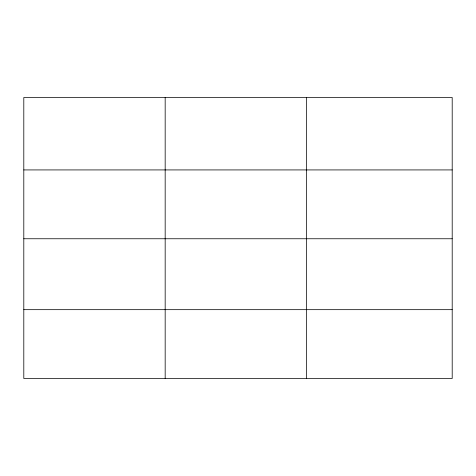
<?xml version="1.0" encoding="UTF-8"?>
<svg xmlns="http://www.w3.org/2000/svg" width="476" height="476" viewBox="0 0 476 476"><rect width="100%" height="100%" fill="white"/><g stroke="black" fill="none" stroke-linecap="round" stroke-linejoin="round"><path stroke-width="0.71" d="M452.2 238.756L452.2 97.503L23.8 97.503L23.8 378.497L452.2 378.497L452.2 238.756L23.8 238.756M23.8 169.926L452.2 169.926M23.8 309.668L452.2 309.668M306.544 97.503L306.544 378.497M165.172 97.503L165.172 378.497"/></g></svg>
